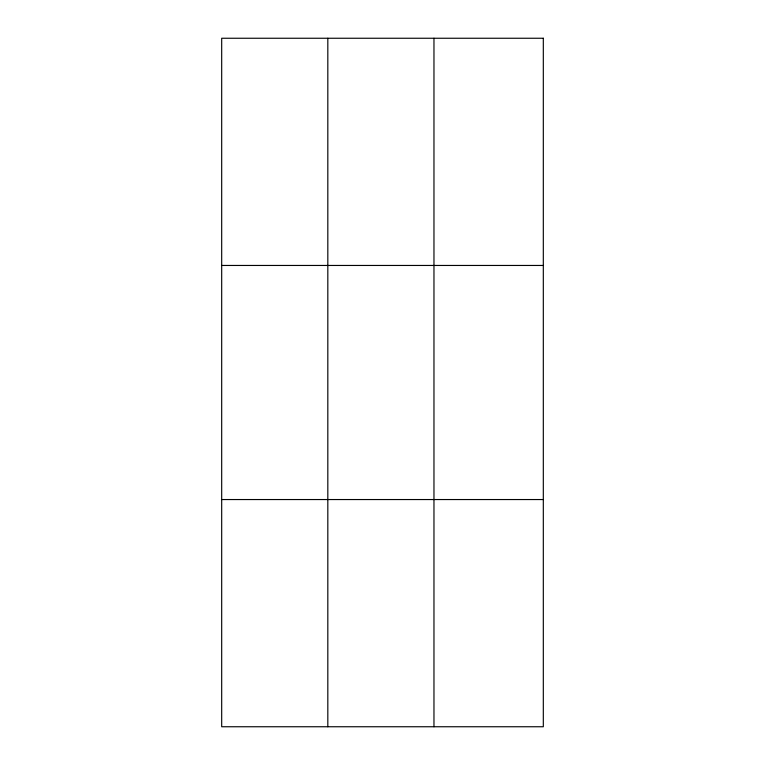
<?xml version="1.0" encoding="UTF-8"?>
<svg xmlns="http://www.w3.org/2000/svg" width="765" height="765" viewBox="0 0 765 765"><rect width="100%" height="100%" fill="white"/><g stroke="black" fill="none" stroke-linecap="round" stroke-linejoin="round"><path stroke-width="1.15" d="M327.822 38.25L327.822 726.75M433.965 38.25L433.965 726.75M221.687 265.455L543.313 265.455M221.687 499.545L543.313 499.545M543.313 38.25L543.313 726.75L221.687 726.75L221.687 38.25L543.313 38.25"/></g></svg>
